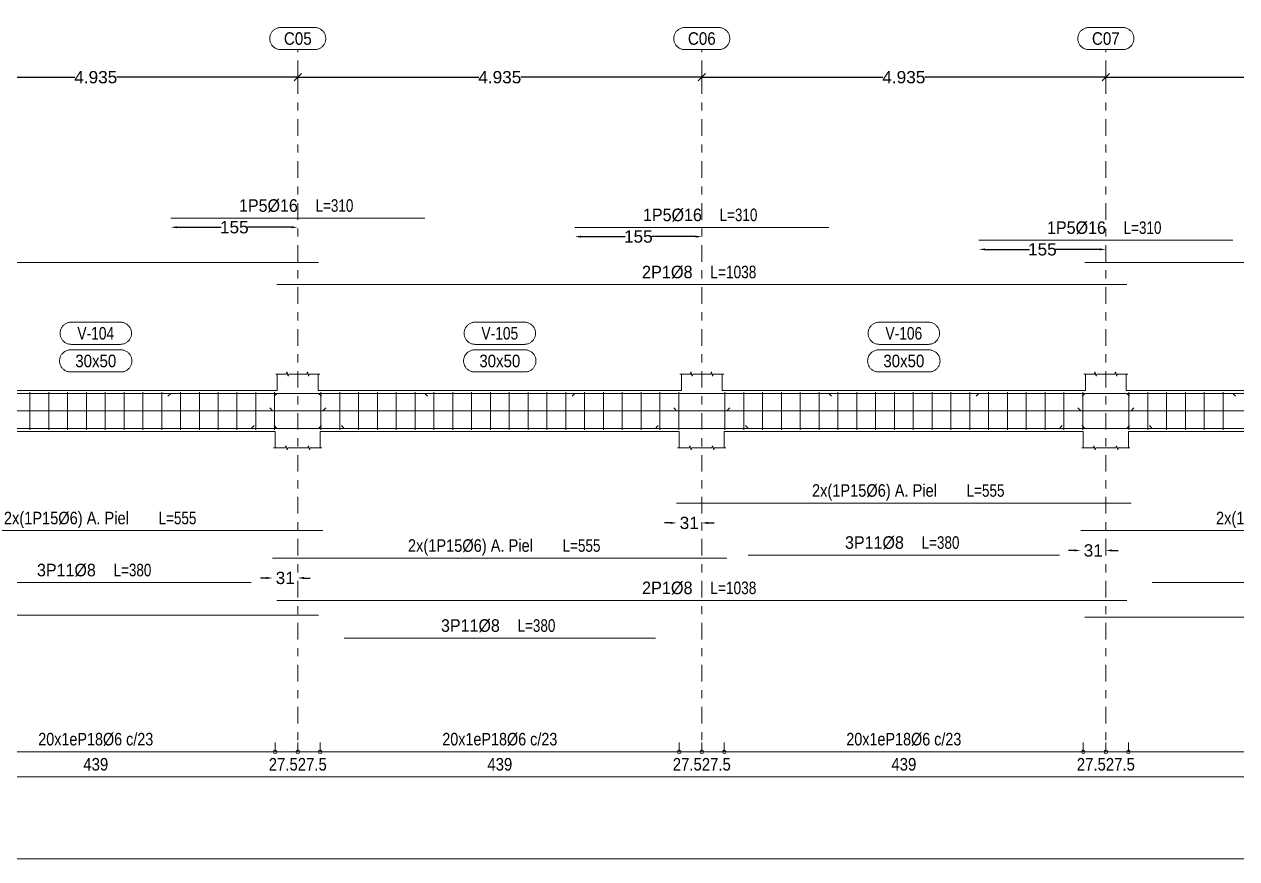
# Model space of a CAD drawing. Header units: millimetres. Extents: x 2 to 158, y -69 to 77.
# Drawn here: x 22.11 to 36.92, y 27.4 to 37.59 of the extents above; entities that cross this region are included whole.
import ezdxf
from ezdxf.enums import TextEntityAlignment as Align

# ---------------------------------------------------------------- set-up
doc = ezdxf.new("R2010")
doc.units = ezdxf.units.MM
doc.linetypes.add('CYPE_RAYAPUNTO', pattern=[0.4125, 0.2025, -0.105, 0, -0.105])
for name, color, linetype, lineweight in [('ALZ_ARM_LONG_ARM_TEXTOS', 3, 'Continuous', 9), ('ALZ_ARM_LONG_TXT_LONG', 3, 'Continuous', 9), ('ALZ_ARM_TRANS_TXT_EST', 3, 'Continuous', 9), ('ALZ_CONT_NUDOS', 122, 'Continuous', 9), ('ALZ_CONT_VIG_HORMIGON', 2, 'Continuous', 9), ('ALZ_COT_COT_ARM', 3, 'Continuous', 0), ('ALZ_COT_COT_EST', 3, 'Continuous', 0), ('ALZ_COT_COT_LIN_APOYOS', 2, 'CYPE_RAYAPUNTO', 0), ('ALZ_COT_LONGITUD_PROYECTADA', 122, 'Continuous', 0), ('ALZ_COT_TEXTOS_ESTRIBOS', 122, 'Continuous', 0), ('ALZ_REF_COT_LIN_AUX_COTA', 2, 'CYPE_RAYAPUNTO', 9), ('ALZ_REF_REF_NOMBRE', 3, 'Continuous', 9), ('ALZ_REF_REF_REFERENCIA', 3, 'Continuous', 9), ('ALZ_REF_TEXTO_REF_NOMBRE', 3, 'Continuous', 9), ('ALZ_REF_TEXTO_REF_REFERENCIA', 3, 'Continuous', 9), ('ARM_LONGITUDINAL_Ø16', 212, 'Continuous', 9), ('ARM_LONGITUDINAL_Ø6', 151, 'Continuous', 9), ('ARM_LONGITUDINAL_Ø8', 32, 'Continuous', 9), ('ARM_TRANSVERSAL_Ø6', 151, 'Continuous', 9), ('RECUAD_LIMITES', 2, 'Continuous', 0), ('RECUAD_MARCO', 1, 'Continuous', 20)]:
    doc.layers.add(name, color=color, linetype=linetype, lineweight=lineweight)
doc.styles.add('CYPETXT_0.225_romans', font='arial.ttf', dxfattribs={"height": 0.15})
doc.styles.add('CYPETXT_romans', font='arial.ttf', dxfattribs={"height": 0.2})
doc.dimstyles.new('cype_arrow', dxfattribs={"dimtxt": 0.18, "dimasz": 0.075, "dimexe": 0.05625, "dimexo": 0.05625, "dimgap": 0, "dimtad": 0, "dimdec": 4, "dimzin": 0, "dimdsep": 46, "dimtxsty": 'CYPETXT_0.225_romans', "dimcen": 0.09, "dimadec": 0, "dimazin": 0, "dimtfac": 1, "dimtdec": 4, "dimtofl": 0, "dimtmove": 2, "dimatfit": 3, "dimfxl": 1, "dimtolj": 1, "dimtzin": 0, "dimarcsym": 0})
doc.dimstyles.new('cype_oblique', dxfattribs={"dimtxt": 0.18, "dimasz": 0.18, "dimexe": 0.05625, "dimexo": 0.05625, "dimgap": 0, "dimtad": 0, "dimdec": 4, "dimzin": 0, "dimdsep": 46, "dimtxsty": 'CYPETXT_0.225_romans', "dimblk": 'OBLIQUE', "dimtsz": 0.045, "dimcen": 0.09, "dimadec": 0, "dimazin": 0, "dimtfac": 1, "dimtdec": 4, "dimtofl": 0, "dimtmove": 2, "dimatfit": 3, "dimfxl": 1, "dimtolj": 1, "dimtzin": 0, "dimarcsym": 0})

# ---------------------------------------------------------------- blocks, each defined once
blk = doc.blocks.new('*D296')
at = {"layer": 'ALZ_COT_LONGITUD_PROYECTADA', "color": 0, "lineweight": -2, "transparency": 16777216}
for p, q in [((20.468, 36.9), (20.558, 36.99)), ((20.513, 36.945), (22.724, 36.945)), ((25.448, 36.945), (23.238, 36.945)), ((25.403, 36.9), (25.493, 36.99))]:
    blk.add_line(p, q, dxfattribs=at)
at = {"layer": 'Defpoints', "color": 0, "transparency": 16777216}
for p in [(20.513, 36.945), (20.513, 36.945), (25.448, 36.945)]:
    blk.add_point(p, dxfattribs=at)
at = {"layer": 'ALZ_COT_LONGITUD_PROYECTADA', "color": 0, "transparency": 16777216, "insert": (22.981, 36.945), "char_height": 0.15, "attachment_point": 5, "style": 'CYPETXT_0.225_romans'}
blk.add_mtext('\\A1;4.935', dxfattribs=at)
blk = doc.blocks.new('_OBLIQUE')
at = {"color": 0, "linetype": 'ByBlock', "lineweight": -2}
blk.add_line((-0.5, -0.5), (0.5, 0.5), dxfattribs=at)
blk = doc.blocks.new('*D297')
at = {"layer": 'ALZ_COT_LONGITUD_PROYECTADA', "color": 0, "lineweight": -2, "transparency": 16777216}
for p, q in [((25.403, 36.9), (25.493, 36.99)), ((25.448, 36.945), (27.659, 36.945)), ((30.383, 36.945), (28.173, 36.945)), ((30.338, 36.9), (30.428, 36.99))]:
    blk.add_line(p, q, dxfattribs=at)
at = {"layer": 'Defpoints', "color": 0, "transparency": 16777216}
for p in [(25.448, 36.945), (25.448, 36.945), (30.383, 36.945)]:
    blk.add_point(p, dxfattribs=at)
at = {"layer": 'ALZ_COT_LONGITUD_PROYECTADA', "color": 0, "transparency": 16777216, "insert": (27.916, 36.945), "char_height": 0.15, "attachment_point": 5, "style": 'CYPETXT_0.225_romans'}
blk.add_mtext('\\A1;4.935', dxfattribs=at)
blk = doc.blocks.new('*D298')
at = {"layer": 'ALZ_COT_LONGITUD_PROYECTADA', "color": 0, "lineweight": -2, "transparency": 16777216}
for p, q in [((30.338, 36.9), (30.428, 36.99)), ((30.383, 36.945), (32.594, 36.945)), ((35.318, 36.945), (33.108, 36.945)), ((35.273, 36.9), (35.363, 36.99))]:
    blk.add_line(p, q, dxfattribs=at)
at = {"layer": 'Defpoints', "color": 0, "transparency": 16777216}
for p in [(30.383, 36.945), (30.383, 36.945), (35.318, 36.945)]:
    blk.add_point(p, dxfattribs=at)
at = {"layer": 'ALZ_COT_LONGITUD_PROYECTADA', "color": 0, "transparency": 16777216, "insert": (32.851, 36.945), "char_height": 0.15, "attachment_point": 5, "style": 'CYPETXT_0.225_romans'}
blk.add_mtext('\\A1;4.935', dxfattribs=at)
blk = doc.blocks.new('*D299')
at = {"layer": 'ALZ_COT_LONGITUD_PROYECTADA', "color": 0, "lineweight": -2, "transparency": 16777216}
for p, q in [((35.273, 36.9), (35.363, 36.99)), ((35.318, 36.945), (37.529, 36.945)), ((40.253, 36.945), (38.043, 36.945)), ((40.208, 36.9), (40.298, 36.99))]:
    blk.add_line(p, q, dxfattribs=at)
at = {"layer": 'Defpoints', "color": 0, "transparency": 16777216}
for p in [(35.318, 36.945), (35.318, 36.945), (40.253, 36.945)]:
    blk.add_point(p, dxfattribs=at)
at = {"layer": 'ALZ_COT_LONGITUD_PROYECTADA', "color": 0, "transparency": 16777216, "insert": (37.786, 36.945), "char_height": 0.15, "attachment_point": 5, "style": 'CYPETXT_0.225_romans'}
blk.add_mtext('\\A1;4.935', dxfattribs=at)
blk = doc.blocks.new('*D307')
at = {"layer": 'ALZ_COT_COT_ARM', "color": 0, "lineweight": -2, "transparency": 16777216}
for p, q in [((25.066, 30.831), (24.991, 30.831)), ((25.523, 30.831), (25.598, 30.831))]:
    blk.add_line(p, q, dxfattribs=at)
at = {"layer": 'ALZ_COT_COT_ARM', "color": 0, "transparency": 16777216}
for points in [[(25.066, 30.844), (25.066, 30.819), (25.141, 30.831)], [(25.523, 30.844), (25.523, 30.819), (25.448, 30.831)]]:
    blk.add_solid(points, dxfattribs=at)
at = {"layer": 'Defpoints', "color": 0, "transparency": 16777216}
for p in [(25.141, 30.831), (25.448, 30.831), (25.448, 30.831)]:
    blk.add_point(p, dxfattribs=at)
at = {"layer": 'ALZ_COT_COT_ARM', "color": 0, "transparency": 16777216, "insert": (25.295, 30.831), "char_height": 0.15, "attachment_point": 5, "style": 'CYPETXT_0.225_romans'}
blk.add_mtext('\\A1;31', dxfattribs=at)
blk = doc.blocks.new('*D308')
at = {"layer": 'ALZ_COT_COT_ARM', "color": 0, "lineweight": -2, "transparency": 16777216}
for p, q in [((30.001, 31.503), (29.926, 31.503)), ((30.458, 31.503), (30.533, 31.503))]:
    blk.add_line(p, q, dxfattribs=at)
at = {"layer": 'ALZ_COT_COT_ARM', "color": 0, "transparency": 16777216}
for points in [[(30.001, 31.516), (30.001, 31.491), (30.076, 31.503)], [(30.458, 31.516), (30.458, 31.491), (30.383, 31.503)]]:
    blk.add_solid(points, dxfattribs=at)
at = {"layer": 'Defpoints', "color": 0, "transparency": 16777216}
for p in [(30.076, 31.503), (30.383, 31.503), (30.383, 31.503)]:
    blk.add_point(p, dxfattribs=at)
at = {"layer": 'ALZ_COT_COT_ARM', "color": 0, "transparency": 16777216, "insert": (30.23, 31.503), "char_height": 0.15, "attachment_point": 5, "style": 'CYPETXT_0.225_romans'}
blk.add_mtext('\\A1;31', dxfattribs=at)
blk = doc.blocks.new('*D309')
at = {"layer": 'ALZ_COT_COT_ARM', "color": 0, "lineweight": -2, "transparency": 16777216}
for p, q in [((34.936, 31.167), (34.861, 31.167)), ((35.393, 31.167), (35.468, 31.167))]:
    blk.add_line(p, q, dxfattribs=at)
at = {"layer": 'ALZ_COT_COT_ARM', "color": 0, "transparency": 16777216}
for points in [[(34.936, 31.18), (34.936, 31.155), (35.011, 31.167)], [(35.393, 31.18), (35.393, 31.155), (35.318, 31.167)]]:
    blk.add_solid(points, dxfattribs=at)
at = {"layer": 'Defpoints', "color": 0, "transparency": 16777216}
for p in [(35.011, 31.167), (35.318, 31.167), (35.318, 31.167)]:
    blk.add_point(p, dxfattribs=at)
at = {"layer": 'ALZ_COT_COT_ARM', "color": 0, "transparency": 16777216, "insert": (35.165, 31.167), "char_height": 0.15, "attachment_point": 5, "style": 'CYPETXT_0.225_romans'}
blk.add_mtext('\\A1;31', dxfattribs=at)
blk = doc.blocks.new('*D317')
at = {"layer": 'ALZ_COT_COT_ARM', "color": 0, "lineweight": -2, "transparency": 16777216}
for p, q in [((23.973, 35.113), (24.514, 35.113)), ((25.373, 35.113), (24.833, 35.113))]:
    blk.add_line(p, q, dxfattribs=at)
at = {"layer": 'ALZ_COT_COT_ARM', "color": 0, "transparency": 16777216}
for points in [[(23.973, 35.126), (23.973, 35.101), (23.898, 35.113)], [(25.373, 35.126), (25.373, 35.101), (25.448, 35.113)]]:
    blk.add_solid(points, dxfattribs=at)
at = {"layer": 'Defpoints', "color": 0, "transparency": 16777216}
for p in [(23.898, 35.113), (25.448, 35.113), (25.448, 35.113)]:
    blk.add_point(p, dxfattribs=at)
at = {"layer": 'ALZ_COT_COT_ARM', "color": 0, "transparency": 16777216, "insert": (24.673, 35.113), "char_height": 0.15, "attachment_point": 5, "style": 'CYPETXT_0.225_romans'}
blk.add_mtext('\\A1;155', dxfattribs=at)
blk = doc.blocks.new('*D318')
at = {"layer": 'ALZ_COT_COT_ARM', "color": 0, "lineweight": -2, "transparency": 16777216}
for p, q in [((28.908, 34.999), (29.449, 34.999)), ((30.308, 34.999), (29.768, 34.999))]:
    blk.add_line(p, q, dxfattribs=at)
at = {"layer": 'ALZ_COT_COT_ARM', "color": 0, "transparency": 16777216}
for points in [[(28.908, 35.011), (28.908, 34.986), (28.833, 34.999)], [(30.308, 35.011), (30.308, 34.986), (30.383, 34.999)]]:
    blk.add_solid(points, dxfattribs=at)
at = {"layer": 'Defpoints', "color": 0, "transparency": 16777216}
for p in [(28.833, 34.999), (30.383, 34.999), (30.383, 34.999)]:
    blk.add_point(p, dxfattribs=at)
at = {"layer": 'ALZ_COT_COT_ARM', "color": 0, "transparency": 16777216, "insert": (29.608, 34.999), "char_height": 0.15, "attachment_point": 5, "style": 'CYPETXT_0.225_romans'}
blk.add_mtext('\\A1;155', dxfattribs=at)
blk = doc.blocks.new('*D319')
at = {"layer": 'ALZ_COT_COT_ARM', "color": 0, "lineweight": -2, "transparency": 16777216}
for p, q in [((33.843, 34.843), (34.384, 34.843)), ((35.243, 34.843), (34.703, 34.843))]:
    blk.add_line(p, q, dxfattribs=at)
at = {"layer": 'ALZ_COT_COT_ARM', "color": 0, "transparency": 16777216}
for points in [[(33.843, 34.856), (33.843, 34.831), (33.768, 34.843)], [(35.243, 34.856), (35.243, 34.831), (35.318, 34.843)]]:
    blk.add_solid(points, dxfattribs=at)
at = {"layer": 'Defpoints', "color": 0, "transparency": 16777216}
for p in [(33.768, 34.843), (35.318, 34.843), (35.318, 34.843)]:
    blk.add_point(p, dxfattribs=at)
at = {"layer": 'ALZ_COT_COT_ARM', "color": 0, "transparency": 16777216, "insert": (34.543, 34.843), "char_height": 0.15, "attachment_point": 5, "style": 'CYPETXT_0.225_romans'}
blk.add_mtext('\\A1;155', dxfattribs=at)

msp = doc.modelspace()

# ---------------------------------------------------------------- linework, layer by layer
at = {"layer": 'ALZ_CONT_NUDOS'}
for p, q in [((25.19845, 33.12136), (25.19845, 33.32136)), ((25.69845, 33.12136), (25.69845, 33.32136)), ((30.13345, 33.12136), (30.13345, 33.32136)), ((30.63345, 33.12136), (30.63345, 33.32136)), ((35.06845, 33.12136), (35.06845, 33.32136)), ((35.56845, 33.12136), (35.56845, 33.32136)), ((25.17345, 33.12136), (25.19845, 33.12136)), ((25.72345, 33.12136), (25.69845, 33.12136)), ((30.10845, 33.12136), (30.13345, 33.12136)), ((30.65845, 33.12136), (30.63345, 33.12136)), ((35.04345, 33.12136), (35.06845, 33.12136)), ((35.59345, 33.12136), (35.56845, 33.12136)), ((25.17345, 32.62136), (25.17345, 32.42136)), ((25.72345, 32.62136), (25.72345, 32.42136)), ((30.10845, 32.62136), (30.10845, 32.42136)), ((30.65845, 32.62136), (30.65845, 32.42136)), ((35.04345, 32.62136), (35.04345, 32.42136)), ((35.59345, 32.62136), (35.59345, 32.42136))]:
    msp.add_line(p, q, dxfattribs=at)
for points in [[(25.17845, 33.32136), (25.30845, 33.32136), (25.31595, 33.34636), (25.33095, 33.29636), (25.33845, 33.32136), (25.46845, 33.32136)], [(25.42845, 33.32136), (25.55845, 33.32136), (25.56595, 33.34636), (25.58095, 33.29636), (25.58845, 33.32136), (25.71845, 33.32136)], [(30.11345, 33.32136), (30.24345, 33.32136), (30.25095, 33.34636), (30.26595, 33.29636), (30.27345, 33.32136), (30.40345, 33.32136)], [(30.36345, 33.32136), (30.49345, 33.32136), (30.50095, 33.34636), (30.51595, 33.29636), (30.52345, 33.32136), (30.65345, 33.32136)], [(35.04845, 33.32136), (35.17845, 33.32136), (35.18595, 33.34636), (35.20095, 33.29636), (35.20845, 33.32136), (35.33845, 33.32136)], [(35.29845, 33.32136), (35.42845, 33.32136), (35.43595, 33.34636), (35.45095, 33.29636), (35.45845, 33.32136), (35.58845, 33.32136)], [(25.15345, 32.42136), (25.29595, 32.42136), (25.30345, 32.44636), (25.31845, 32.39636), (25.32595, 32.42136), (25.46845, 32.42136)], [(25.42845, 32.42136), (25.57095, 32.42136), (25.57845, 32.44636), (25.59345, 32.39636), (25.60095, 32.42136), (25.74345, 32.42136)], [(30.08845, 32.42136), (30.23095, 32.42136), (30.23845, 32.44636), (30.25345, 32.39636), (30.26095, 32.42136), (30.40345, 32.42136)], [(30.36345, 32.42136), (30.50595, 32.42136), (30.51345, 32.44636), (30.52845, 32.39636), (30.53595, 32.42136), (30.67845, 32.42136)], [(35.02345, 32.42136), (35.16595, 32.42136), (35.17345, 32.44636), (35.18845, 32.39636), (35.19595, 32.42136), (35.33845, 32.42136)], [(35.29845, 32.42136), (35.44095, 32.42136), (35.44845, 32.44636), (35.46345, 32.39636), (35.47095, 32.42136), (35.61345, 32.42136)]]:
    msp.add_lwpolyline(points, dxfattribs=at)
at = {"layer": 'ALZ_CONT_VIG_HORMIGON'}
for p, q in [((20.78845, 33.12136), (25.17345, 33.12136)), ((25.72345, 33.12136), (30.10845, 33.12136)), ((30.65845, 33.12136), (35.04345, 33.12136)), ((35.59345, 33.12136), (39.97845, 33.12136)), ((20.78845, 32.62136), (25.17345, 32.62136)), ((25.72345, 32.62136), (30.10845, 32.62136)), ((30.65845, 32.62136), (35.04345, 32.62136)), ((35.59345, 32.62136), (39.97845, 32.62136))]:
    msp.add_line(p, q, dxfattribs=at)
at = {"layer": 'ALZ_COT_COT_EST'}
for p, q in [((25.17345, 28.71026), (25.17345, 28.82276)), ((25.44845, 28.71026), (25.44845, 28.82276)), ((25.72345, 28.71026), (25.72345, 28.82276)), ((30.10845, 28.71026), (30.10845, 28.82276)), ((30.38345, 28.71026), (30.38345, 28.82276)), ((30.65845, 28.71026), (30.65845, 28.82276)), ((35.04345, 28.71026), (35.04345, 28.82276)), ((35.31845, 28.71026), (35.31845, 28.82276)), ((35.59345, 28.71026), (35.59345, 28.82276))]:
    msp.add_line(p, q, dxfattribs=at)
for points in [[(20.78845, 28.71026), (25.17345, 28.71026), (25.17345, 28.82276)], [(25.17345, 28.71026), (25.44845, 28.71026), (25.44845, 28.82276)], [(25.44845, 28.71026), (25.72345, 28.71026), (25.72345, 28.82276)], [(25.72345, 28.71026), (30.10845, 28.71026), (30.10845, 28.82276)], [(30.10845, 28.71026), (30.38345, 28.71026), (30.38345, 28.82276)], [(30.38345, 28.71026), (30.65845, 28.71026), (30.65845, 28.82276)], [(30.65845, 28.71026), (35.04345, 28.71026), (35.04345, 28.82276)], [(35.04345, 28.71026), (35.31845, 28.71026), (35.31845, 28.82276)], [(35.31845, 28.71026), (35.59345, 28.71026), (35.59345, 28.82276)], [(35.59345, 28.71026), (39.97845, 28.71026), (39.97845, 28.82276)]]:
    msp.add_lwpolyline(points, dxfattribs=at)
for centre in [(25.17345, 28.71026), (25.17345, 28.71026), (25.44845, 28.71026), (25.44845, 28.71026), (25.72345, 28.71026), (25.72345, 28.71026), (30.10845, 28.71026), (30.10845, 28.71026), (30.38345, 28.71026), (30.38345, 28.71026), (30.65845, 28.71026), (30.65845, 28.71026), (35.04345, 28.71026), (35.04345, 28.71026), (35.31845, 28.71026), (35.31845, 28.71026), (35.59345, 28.71026), (35.59345, 28.71026)]:
    msp.add_circle(centre, 0.0225, dxfattribs=at)
at = {"layer": 'ALZ_COT_COT_LIN_APOYOS'}
for p, q in [((25.44845, 36.94518), (25.44845, 28.71026)), ((30.38345, 36.94518), (30.38345, 28.71026)), ((35.31845, 36.94518), (35.31845, 28.71026))]:
    msp.add_line(p, q, dxfattribs=at)
at = {"layer": 'ALZ_REF_COT_LIN_AUX_COTA'}
for p, q in [((25.44845, 36.94518), (25.44845, 37.28268)), ((30.38345, 36.94518), (30.38345, 37.28268)), ((35.31845, 36.94518), (35.31845, 37.28268))]:
    msp.add_line(p, q, dxfattribs=at)
at = {"layer": 'ALZ_REF_REF_NOMBRE'}
for points in [[(23.28245, 33.95386), (23.29146, 33.95356), (23.30044, 33.95266), (23.30934, 33.95116), (23.31811, 33.94907), (23.32673, 33.94639), (23.33515, 33.94315), (23.34333, 33.93935), (23.35125, 33.93502), (23.35885, 33.93016), (23.36611, 33.92481), (23.373, 33.91898), (23.37949, 33.91271), (23.38554, 33.90602), (23.39113, 33.89894), (23.39624, 33.8915), (23.40084, 33.88374), (23.4049, 33.87569), (23.40843, 33.86738), (23.41139, 33.85886), (23.41377, 33.85016), (23.41557, 33.84132), (23.41677, 33.83237), (23.41737, 33.82337), (23.41737, 33.81435), (23.41677, 33.80535), (23.41557, 33.79641), (23.41377, 33.78757), (23.41139, 33.77886), (23.40843, 33.77034), (23.4049, 33.76204), (23.40084, 33.75398), (23.39624, 33.74622), (23.39113, 33.73878), (23.38554, 33.7317), (23.37949, 33.72501), (23.373, 33.71874), (23.36611, 33.71291), (23.35885, 33.70756), (23.35125, 33.70271), (23.34333, 33.69837), (23.33515, 33.69457), (23.32673, 33.69133), (23.31811, 33.68866), (23.30934, 33.68657), (23.30044, 33.68507), (23.29146, 33.68416), (23.28245, 33.68386), (22.67945, 33.68386), (22.67043, 33.68416), (22.66145, 33.68507), (22.65256, 33.68657), (22.64378, 33.68866), (22.63516, 33.69133), (22.62674, 33.69457), (22.61856, 33.69837), (22.61065, 33.70271), (22.60304, 33.70756), (22.59578, 33.71291), (22.58889, 33.71874), (22.58241, 33.72501), (22.57635, 33.7317), (22.57076, 33.73878), (22.56566, 33.74622), (22.56106, 33.75398), (22.55699, 33.76204), (22.55347, 33.77034), (22.55051, 33.77886), (22.54813, 33.78757), (22.54633, 33.79641), (22.54513, 33.80535), (22.54452, 33.81435), (22.54452, 33.82337), (22.54513, 33.83237), (22.54633, 33.84132), (22.54813, 33.85016), (22.55051, 33.85886), (22.55347, 33.86738), (22.55699, 33.87569), (22.56106, 33.88374), (22.56566, 33.8915), (22.57076, 33.89894), (22.57635, 33.90602), (22.58241, 33.91271), (22.58889, 33.91898), (22.59578, 33.92481), (22.60304, 33.93016), (22.61065, 33.93502), (22.61856, 33.93935), (22.62674, 33.94315), (22.63516, 33.94639), (22.64378, 33.94907), (22.65256, 33.95116), (22.66145, 33.95266), (22.67043, 33.95356), (22.67945, 33.95386), (23.28245, 33.95386)], [(28.21745, 33.95386), (28.22646, 33.95356), (28.23544, 33.95266), (28.24434, 33.95116), (28.25311, 33.94907), (28.26173, 33.94639), (28.27015, 33.94315), (28.27833, 33.93935), (28.28625, 33.93502), (28.29385, 33.93016), (28.30111, 33.92481), (28.308, 33.91898), (28.31449, 33.91271), (28.32054, 33.90602), (28.32613, 33.89894), (28.33124, 33.8915), (28.33584, 33.88374), (28.3399, 33.87569), (28.34343, 33.86738), (28.34639, 33.85886), (28.34877, 33.85016), (28.35057, 33.84132), (28.35177, 33.83237), (28.35237, 33.82337), (28.35237, 33.81435), (28.35177, 33.80535), (28.35057, 33.79641), (28.34877, 33.78757), (28.34639, 33.77886), (28.34343, 33.77034), (28.3399, 33.76204), (28.33584, 33.75398), (28.33124, 33.74622), (28.32613, 33.73878), (28.32054, 33.7317), (28.31449, 33.72501), (28.308, 33.71874), (28.30111, 33.71291), (28.29385, 33.70756), (28.28625, 33.70271), (28.27833, 33.69837), (28.27015, 33.69457), (28.26173, 33.69133), (28.25311, 33.68866), (28.24434, 33.68657), (28.23544, 33.68507), (28.22646, 33.68416), (28.21745, 33.68386), (27.61445, 33.68386), (27.60543, 33.68416), (27.59645, 33.68507), (27.58756, 33.68657), (27.57878, 33.68866), (27.57016, 33.69133), (27.56174, 33.69457), (27.55356, 33.69837), (27.54565, 33.70271), (27.53804, 33.70756), (27.53078, 33.71291), (27.52389, 33.71874), (27.51741, 33.72501), (27.51135, 33.7317), (27.50576, 33.73878), (27.50066, 33.74622), (27.49606, 33.75398), (27.49199, 33.76204), (27.48847, 33.77034), (27.48551, 33.77886), (27.48313, 33.78757), (27.48133, 33.79641), (27.48013, 33.80535), (27.47952, 33.81435), (27.47952, 33.82337), (27.48013, 33.83237), (27.48133, 33.84132), (27.48313, 33.85016), (27.48551, 33.85886), (27.48847, 33.86738), (27.49199, 33.87569), (27.49606, 33.88374), (27.50066, 33.8915), (27.50576, 33.89894), (27.51135, 33.90602), (27.51741, 33.91271), (27.52389, 33.91898), (27.53078, 33.92481), (27.53804, 33.93016), (27.54565, 33.93502), (27.55356, 33.93935), (27.56174, 33.94315), (27.57016, 33.94639), (27.57878, 33.94907), (27.58756, 33.95116), (27.59645, 33.95266), (27.60543, 33.95356), (27.61445, 33.95386), (28.21745, 33.95386)], [(33.15245, 33.95386), (33.16146, 33.95356), (33.17044, 33.95266), (33.17934, 33.95116), (33.18811, 33.94907), (33.19673, 33.94639), (33.20515, 33.94315), (33.21333, 33.93935), (33.22125, 33.93502), (33.22885, 33.93016), (33.23611, 33.92481), (33.243, 33.91898), (33.24949, 33.91271), (33.25554, 33.90602), (33.26113, 33.89894), (33.26624, 33.8915), (33.27084, 33.88374), (33.2749, 33.87569), (33.27843, 33.86738), (33.28139, 33.85886), (33.28377, 33.85016), (33.28557, 33.84132), (33.28677, 33.83237), (33.28737, 33.82337), (33.28737, 33.81435), (33.28677, 33.80535), (33.28557, 33.79641), (33.28377, 33.78757), (33.28139, 33.77886), (33.27843, 33.77034), (33.2749, 33.76204), (33.27084, 33.75398), (33.26624, 33.74622), (33.26113, 33.73878), (33.25554, 33.7317), (33.24949, 33.72501), (33.243, 33.71874), (33.23611, 33.71291), (33.22885, 33.70756), (33.22125, 33.70271), (33.21333, 33.69837), (33.20515, 33.69457), (33.19673, 33.69133), (33.18811, 33.68866), (33.17934, 33.68657), (33.17044, 33.68507), (33.16146, 33.68416), (33.15245, 33.68386), (32.54945, 33.68386), (32.54043, 33.68416), (32.53145, 33.68507), (32.52256, 33.68657), (32.51378, 33.68866), (32.50516, 33.69133), (32.49674, 33.69457), (32.48856, 33.69837), (32.48065, 33.70271), (32.47304, 33.70756), (32.46578, 33.71291), (32.45889, 33.71874), (32.45241, 33.72501), (32.44635, 33.7317), (32.44076, 33.73878), (32.43566, 33.74622), (32.43106, 33.75398), (32.42699, 33.76204), (32.42347, 33.77034), (32.42051, 33.77886), (32.41813, 33.78757), (32.41633, 33.79641), (32.41513, 33.80535), (32.41452, 33.81435), (32.41452, 33.82337), (32.41513, 33.83237), (32.41633, 33.84132), (32.41813, 33.85016), (32.42051, 33.85886), (32.42347, 33.86738), (32.42699, 33.87569), (32.43106, 33.88374), (32.43566, 33.8915), (32.44076, 33.89894), (32.44635, 33.90602), (32.45241, 33.91271), (32.45889, 33.91898), (32.46578, 33.92481), (32.47304, 33.93016), (32.48065, 33.93502), (32.48856, 33.93935), (32.49674, 33.94315), (32.50516, 33.94639), (32.51378, 33.94907), (32.52256, 33.95116), (32.53145, 33.95266), (32.54043, 33.95356), (32.54945, 33.95386), (33.15245, 33.95386)], [(23.28807, 33.61636), (23.29709, 33.61606), (23.30607, 33.61516), (23.31496, 33.61366), (23.32374, 33.61157), (23.33236, 33.60889), (23.34077, 33.60565), (23.34896, 33.60185), (23.35687, 33.59752), (23.36448, 33.59266), (23.37174, 33.58731), (23.37863, 33.58148), (23.38511, 33.57521), (23.39117, 33.56852), (23.39676, 33.56144), (23.40186, 33.554), (23.40646, 33.54624), (23.41053, 33.53819), (23.41405, 33.52988), (23.41701, 33.52136), (23.41939, 33.51266), (23.42119, 33.50382), (23.42239, 33.49487), (23.423, 33.48587), (23.423, 33.47685), (23.42239, 33.46785), (23.42119, 33.45891), (23.41939, 33.45007), (23.41701, 33.44136), (23.41405, 33.43284), (23.41053, 33.42454), (23.40646, 33.41648), (23.40186, 33.40872), (23.39676, 33.40128), (23.39117, 33.3942), (23.38511, 33.38751), (23.37863, 33.38124), (23.37174, 33.37541), (23.36448, 33.37006), (23.35687, 33.36521), (23.34896, 33.36087), (23.34077, 33.35707), (23.33236, 33.35383), (23.32374, 33.35116), (23.31496, 33.34907), (23.30607, 33.34757), (23.29709, 33.34666), (23.28807, 33.34636), (22.67382, 33.34636), (22.66481, 33.34666), (22.65583, 33.34757), (22.64693, 33.34907), (22.63816, 33.35116), (22.62954, 33.35383), (22.62112, 33.35707), (22.61294, 33.36087), (22.60502, 33.36521), (22.59742, 33.37006), (22.59016, 33.37541), (22.58327, 33.38124), (22.57678, 33.38751), (22.57073, 33.3942), (22.56514, 33.40128), (22.56003, 33.40872), (22.55543, 33.41648), (22.55137, 33.42454), (22.54784, 33.43284), (22.54488, 33.44136), (22.5425, 33.45007), (22.5407, 33.45891), (22.5395, 33.46785), (22.5389, 33.47685), (22.5389, 33.48587), (22.5395, 33.49487), (22.5407, 33.50382), (22.5425, 33.51266), (22.54488, 33.52136), (22.54784, 33.52988), (22.55137, 33.53819), (22.55543, 33.54624), (22.56003, 33.554), (22.56514, 33.56144), (22.57073, 33.56852), (22.57678, 33.57521), (22.58327, 33.58148), (22.59016, 33.58731), (22.59742, 33.59266), (22.60502, 33.59752), (22.61294, 33.60185), (22.62112, 33.60565), (22.62954, 33.60889), (22.63816, 33.61157), (22.64693, 33.61366), (22.65583, 33.61516), (22.66481, 33.61606), (22.67382, 33.61636), (23.28807, 33.61636)], [(28.22307, 33.61636), (28.23209, 33.61606), (28.24107, 33.61516), (28.24996, 33.61366), (28.25874, 33.61157), (28.26736, 33.60889), (28.27577, 33.60565), (28.28396, 33.60185), (28.29187, 33.59752), (28.29948, 33.59266), (28.30674, 33.58731), (28.31363, 33.58148), (28.32011, 33.57521), (28.32617, 33.56852), (28.33176, 33.56144), (28.33686, 33.554), (28.34146, 33.54624), (28.34553, 33.53819), (28.34905, 33.52988), (28.35201, 33.52136), (28.35439, 33.51266), (28.35619, 33.50382), (28.35739, 33.49487), (28.358, 33.48587), (28.358, 33.47685), (28.35739, 33.46785), (28.35619, 33.45891), (28.35439, 33.45007), (28.35201, 33.44136), (28.34905, 33.43284), (28.34553, 33.42454), (28.34146, 33.41648), (28.33686, 33.40872), (28.33176, 33.40128), (28.32617, 33.3942), (28.32011, 33.38751), (28.31363, 33.38124), (28.30674, 33.37541), (28.29948, 33.37006), (28.29187, 33.36521), (28.28396, 33.36087), (28.27577, 33.35707), (28.26736, 33.35383), (28.25874, 33.35116), (28.24996, 33.34907), (28.24107, 33.34757), (28.23209, 33.34666), (28.22307, 33.34636), (27.60882, 33.34636), (27.59981, 33.34666), (27.59083, 33.34757), (27.58193, 33.34907), (27.57316, 33.35116), (27.56454, 33.35383), (27.55612, 33.35707), (27.54794, 33.36087), (27.54002, 33.36521), (27.53242, 33.37006), (27.52516, 33.37541), (27.51827, 33.38124), (27.51178, 33.38751), (27.50573, 33.3942), (27.50014, 33.40128), (27.49503, 33.40872), (27.49043, 33.41648), (27.48637, 33.42454), (27.48284, 33.43284), (27.47988, 33.44136), (27.4775, 33.45007), (27.4757, 33.45891), (27.4745, 33.46785), (27.4739, 33.47685), (27.4739, 33.48587), (27.4745, 33.49487), (27.4757, 33.50382), (27.4775, 33.51266), (27.47988, 33.52136), (27.48284, 33.52988), (27.48637, 33.53819), (27.49043, 33.54624), (27.49503, 33.554), (27.50014, 33.56144), (27.50573, 33.56852), (27.51178, 33.57521), (27.51827, 33.58148), (27.52516, 33.58731), (27.53242, 33.59266), (27.54002, 33.59752), (27.54794, 33.60185), (27.55612, 33.60565), (27.56454, 33.60889), (27.57316, 33.61157), (27.58193, 33.61366), (27.59083, 33.61516), (27.59981, 33.61606), (27.60882, 33.61636), (28.22307, 33.61636)], [(33.15807, 33.61636), (33.16709, 33.61606), (33.17607, 33.61516), (33.18496, 33.61366), (33.19374, 33.61157), (33.20236, 33.60889), (33.21077, 33.60565), (33.21896, 33.60185), (33.22687, 33.59752), (33.23448, 33.59266), (33.24174, 33.58731), (33.24863, 33.58148), (33.25511, 33.57521), (33.26117, 33.56852), (33.26676, 33.56144), (33.27186, 33.554), (33.27646, 33.54624), (33.28053, 33.53819), (33.28405, 33.52988), (33.28701, 33.52136), (33.28939, 33.51266), (33.29119, 33.50382), (33.29239, 33.49487), (33.293, 33.48587), (33.293, 33.47685), (33.29239, 33.46785), (33.29119, 33.45891), (33.28939, 33.45007), (33.28701, 33.44136), (33.28405, 33.43284), (33.28053, 33.42454), (33.27646, 33.41648), (33.27186, 33.40872), (33.26676, 33.40128), (33.26117, 33.3942), (33.25511, 33.38751), (33.24863, 33.38124), (33.24174, 33.37541), (33.23448, 33.37006), (33.22687, 33.36521), (33.21896, 33.36087), (33.21077, 33.35707), (33.20236, 33.35383), (33.19374, 33.35116), (33.18496, 33.34907), (33.17607, 33.34757), (33.16709, 33.34666), (33.15807, 33.34636), (32.54382, 33.34636), (32.53481, 33.34666), (32.52583, 33.34757), (32.51693, 33.34907), (32.50816, 33.35116), (32.49954, 33.35383), (32.49112, 33.35707), (32.48294, 33.36087), (32.47502, 33.36521), (32.46742, 33.37006), (32.46016, 33.37541), (32.45327, 33.38124), (32.44678, 33.38751), (32.44073, 33.3942), (32.43514, 33.40128), (32.43003, 33.40872), (32.42543, 33.41648), (32.42137, 33.42454), (32.41784, 33.43284), (32.41488, 33.44136), (32.4125, 33.45007), (32.4107, 33.45891), (32.4095, 33.46785), (32.4089, 33.47685), (32.4089, 33.48587), (32.4095, 33.49487), (32.4107, 33.50382), (32.4125, 33.51266), (32.41488, 33.52136), (32.41784, 33.52988), (32.42137, 33.53819), (32.42543, 33.54624), (32.43003, 33.554), (32.43514, 33.56144), (32.44073, 33.56852), (32.44678, 33.57521), (32.45327, 33.58148), (32.46016, 33.58731), (32.46742, 33.59266), (32.47502, 33.59752), (32.48294, 33.60185), (32.49112, 33.60565), (32.49954, 33.60889), (32.50816, 33.61157), (32.51693, 33.61366), (32.52583, 33.61516), (32.53481, 33.61606), (32.54382, 33.61636), (33.15807, 33.61636)]]:
    msp.add_lwpolyline(points, close=True, dxfattribs=at)
at = {"layer": 'ALZ_REF_REF_REFERENCIA'}
for points in [[(25.65545, 37.55268), (25.66446, 37.55238), (25.67344, 37.55148), (25.68234, 37.54997), (25.69111, 37.54788), (25.69973, 37.54521), (25.70815, 37.54197), (25.71633, 37.53817), (25.72425, 37.53383), (25.73185, 37.52898), (25.73911, 37.52363), (25.746, 37.5178), (25.75249, 37.51153), (25.75854, 37.50484), (25.76413, 37.49776), (25.76924, 37.49032), (25.77384, 37.48256), (25.7779, 37.47451), (25.78143, 37.4662), (25.78439, 37.45768), (25.78677, 37.44898), (25.78857, 37.44013), (25.78977, 37.43119), (25.79037, 37.42219), (25.79037, 37.41317), (25.78977, 37.40417), (25.78857, 37.39523), (25.78677, 37.38638), (25.78439, 37.37768), (25.78143, 37.36916), (25.7779, 37.36085), (25.77384, 37.3528), (25.76924, 37.34504), (25.76413, 37.3376), (25.75854, 37.33052), (25.75249, 37.32383), (25.746, 37.31756), (25.73911, 37.31173), (25.73185, 37.30638), (25.72425, 37.30153), (25.71633, 37.29719), (25.70815, 37.29339), (25.69973, 37.29015), (25.69111, 37.28748), (25.68234, 37.28538), (25.67344, 37.28388), (25.66446, 37.28298), (25.65545, 37.28268), (25.24145, 37.28268), (25.23243, 37.28298), (25.22345, 37.28388), (25.21456, 37.28538), (25.20578, 37.28748), (25.19716, 37.29015), (25.18874, 37.29339), (25.18056, 37.29719), (25.17265, 37.30153), (25.16504, 37.30638), (25.15778, 37.31173), (25.15089, 37.31756), (25.14441, 37.32383), (25.13835, 37.33052), (25.13276, 37.3376), (25.12766, 37.34504), (25.12306, 37.3528), (25.11899, 37.36085), (25.11547, 37.36916), (25.11251, 37.37768), (25.11013, 37.38638), (25.10833, 37.39523), (25.10713, 37.40417), (25.10652, 37.41317), (25.10652, 37.42219), (25.10713, 37.43119), (25.10833, 37.44013), (25.11013, 37.44898), (25.11251, 37.45768), (25.11547, 37.4662), (25.11899, 37.47451), (25.12306, 37.48256), (25.12766, 37.49032), (25.13276, 37.49776), (25.13835, 37.50484), (25.14441, 37.51153), (25.15089, 37.5178), (25.15778, 37.52363), (25.16504, 37.52898), (25.17265, 37.53383), (25.18056, 37.53817), (25.18874, 37.54197), (25.19716, 37.54521), (25.20578, 37.54788), (25.21456, 37.54997), (25.22345, 37.55148), (25.23243, 37.55238), (25.24145, 37.55268), (25.65545, 37.55268)], [(30.59045, 37.55268), (30.59946, 37.55238), (30.60844, 37.55148), (30.61734, 37.54997), (30.62611, 37.54788), (30.63473, 37.54521), (30.64315, 37.54197), (30.65133, 37.53817), (30.65925, 37.53383), (30.66685, 37.52898), (30.67411, 37.52363), (30.681, 37.5178), (30.68749, 37.51153), (30.69354, 37.50484), (30.69913, 37.49776), (30.70424, 37.49032), (30.70884, 37.48256), (30.7129, 37.47451), (30.71643, 37.4662), (30.71939, 37.45768), (30.72177, 37.44898), (30.72357, 37.44013), (30.72477, 37.43119), (30.72537, 37.42219), (30.72537, 37.41317), (30.72477, 37.40417), (30.72357, 37.39523), (30.72177, 37.38638), (30.71939, 37.37768), (30.71643, 37.36916), (30.7129, 37.36085), (30.70884, 37.3528), (30.70424, 37.34504), (30.69913, 37.3376), (30.69354, 37.33052), (30.68749, 37.32383), (30.681, 37.31756), (30.67411, 37.31173), (30.66685, 37.30638), (30.65925, 37.30153), (30.65133, 37.29719), (30.64315, 37.29339), (30.63473, 37.29015), (30.62611, 37.28748), (30.61734, 37.28538), (30.60844, 37.28388), (30.59946, 37.28298), (30.59045, 37.28268), (30.17645, 37.28268), (30.16743, 37.28298), (30.15845, 37.28388), (30.14956, 37.28538), (30.14078, 37.28748), (30.13216, 37.29015), (30.12374, 37.29339), (30.11556, 37.29719), (30.10765, 37.30153), (30.10004, 37.30638), (30.09278, 37.31173), (30.08589, 37.31756), (30.07941, 37.32383), (30.07335, 37.33052), (30.06776, 37.3376), (30.06266, 37.34504), (30.05806, 37.3528), (30.05399, 37.36085), (30.05047, 37.36916), (30.04751, 37.37768), (30.04513, 37.38638), (30.04333, 37.39523), (30.04213, 37.40417), (30.04152, 37.41317), (30.04152, 37.42219), (30.04213, 37.43119), (30.04333, 37.44013), (30.04513, 37.44898), (30.04751, 37.45768), (30.05047, 37.4662), (30.05399, 37.47451), (30.05806, 37.48256), (30.06266, 37.49032), (30.06776, 37.49776), (30.07335, 37.50484), (30.07941, 37.51153), (30.08589, 37.5178), (30.09278, 37.52363), (30.10004, 37.52898), (30.10765, 37.53383), (30.11556, 37.53817), (30.12374, 37.54197), (30.13216, 37.54521), (30.14078, 37.54788), (30.14956, 37.54997), (30.15845, 37.55148), (30.16743, 37.55238), (30.17645, 37.55268), (30.59045, 37.55268)], [(35.52545, 37.55268), (35.53446, 37.55238), (35.54344, 37.55148), (35.55234, 37.54997), (35.56111, 37.54788), (35.56973, 37.54521), (35.57815, 37.54197), (35.58633, 37.53817), (35.59425, 37.53383), (35.60185, 37.52898), (35.60911, 37.52363), (35.616, 37.5178), (35.62249, 37.51153), (35.62854, 37.50484), (35.63413, 37.49776), (35.63924, 37.49032), (35.64384, 37.48256), (35.6479, 37.47451), (35.65143, 37.4662), (35.65439, 37.45768), (35.65677, 37.44898), (35.65857, 37.44013), (35.65977, 37.43119), (35.66037, 37.42219), (35.66037, 37.41317), (35.65977, 37.40417), (35.65857, 37.39523), (35.65677, 37.38638), (35.65439, 37.37768), (35.65143, 37.36916), (35.6479, 37.36085), (35.64384, 37.3528), (35.63924, 37.34504), (35.63413, 37.3376), (35.62854, 37.33052), (35.62249, 37.32383), (35.616, 37.31756), (35.60911, 37.31173), (35.60185, 37.30638), (35.59425, 37.30153), (35.58633, 37.29719), (35.57815, 37.29339), (35.56973, 37.29015), (35.56111, 37.28748), (35.55234, 37.28538), (35.54344, 37.28388), (35.53446, 37.28298), (35.52545, 37.28268), (35.11145, 37.28268), (35.10243, 37.28298), (35.09345, 37.28388), (35.08456, 37.28538), (35.07578, 37.28748), (35.06716, 37.29015), (35.05874, 37.29339), (35.05056, 37.29719), (35.04265, 37.30153), (35.03504, 37.30638), (35.02778, 37.31173), (35.02089, 37.31756), (35.01441, 37.32383), (35.00835, 37.33052), (35.00276, 37.3376), (34.99766, 37.34504), (34.99306, 37.3528), (34.98899, 37.36085), (34.98547, 37.36916), (34.98251, 37.37768), (34.98013, 37.38638), (34.97833, 37.39523), (34.97713, 37.40417), (34.97652, 37.41317), (34.97652, 37.42219), (34.97713, 37.43119), (34.97833, 37.44013), (34.98013, 37.44898), (34.98251, 37.45768), (34.98547, 37.4662), (34.98899, 37.47451), (34.99306, 37.48256), (34.99766, 37.49032), (35.00276, 37.49776), (35.00835, 37.50484), (35.01441, 37.51153), (35.02089, 37.5178), (35.02778, 37.52363), (35.03504, 37.52898), (35.04265, 37.53383), (35.05056, 37.53817), (35.05874, 37.54197), (35.06716, 37.54521), (35.07578, 37.54788), (35.08456, 37.54997), (35.09345, 37.55148), (35.10243, 37.55238), (35.11145, 37.55268), (35.52545, 37.55268)]]:
    msp.add_lwpolyline(points, close=True, dxfattribs=at)
at = {"layer": 'ARM_LONGITUDINAL_Ø16'}
for p, q in [((23.89845, 33.08536), (23.86309, 33.05001)), ((26.99845, 33.08536), (27.0338, 33.05001)), ((28.83345, 33.08536), (28.79809, 33.05001)), ((31.93345, 33.08536), (31.9688, 33.05001)), ((33.76845, 33.08536), (33.73309, 33.05001)), ((36.86845, 33.08536), (36.9038, 33.05001))]:
    msp.add_line(p, q, dxfattribs=at)
for points in [[(23.89845, 35.22553), (26.99845, 35.22553)], [(28.83345, 35.11136), (31.93345, 35.11136)], [(33.76845, 34.95571), (36.86845, 34.95571)], [(23.89845, 33.08536), (26.99845, 33.08536)], [(28.83345, 33.08536), (31.93345, 33.08536)], [(33.76845, 33.08536), (36.86845, 33.08536)]]:
    msp.add_lwpolyline(points, dxfattribs=at)
at = {"layer": 'ARM_LONGITUDINAL_Ø6'}
for p, q in [((25.14095, 32.87136), (25.10559, 32.90672)), ((25.75595, 32.87136), (25.7913, 32.90672)), ((30.07595, 32.87136), (30.04059, 32.90672)), ((30.69095, 32.87136), (30.7263, 32.90672)), ((35.01095, 32.87136), (34.97559, 32.90672)), ((35.62595, 32.87136), (35.6613, 32.90672))]:
    msp.add_line(p, q, dxfattribs=at)
for points in [[(20.20595, 32.87136), (25.75595, 32.87136)], [(25.14095, 32.87136), (30.69095, 32.87136)], [(30.07595, 32.87136), (35.62595, 32.87136)], [(35.01095, 32.87136), (40.56095, 32.87136)], [(30.07595, 31.74636), (35.62595, 31.74636)], [(20.20595, 31.41023), (25.75595, 31.41023)], [(35.01095, 31.41023), (40.56095, 31.41023)], [(25.14095, 31.07411), (30.69095, 31.07411)]]:
    msp.add_lwpolyline(points, dxfattribs=at)
at = {"layer": 'ARM_LONGITUDINAL_Ø8'}
for p, q in [((25.19345, 33.08536), (25.15809, 33.05001)), ((25.70345, 33.08536), (25.7388, 33.05001)), ((35.06345, 33.08536), (35.02809, 33.05001)), ((35.57345, 33.08536), (35.6088, 33.05001)), ((24.88095, 32.65736), (24.9163, 32.69272)), ((25.19345, 32.65736), (25.15809, 32.69272)), ((25.70345, 32.65736), (25.7388, 32.69272)), ((26.01595, 32.65736), (25.98059, 32.69272)), ((29.81595, 32.65736), (29.8513, 32.69272)), ((30.95095, 32.65736), (30.91559, 32.69272)), ((34.75095, 32.65736), (34.7863, 32.69272)), ((35.06345, 32.65736), (35.02809, 32.69272)), ((35.57345, 32.65736), (35.6088, 32.69272)), ((35.88595, 32.65736), (35.85059, 32.69272))]:
    msp.add_line(p, q, dxfattribs=at)
for points in [[(15.32345, 34.68368), (25.70345, 34.68368)], [(35.06345, 34.68369), (45.44345, 34.68369)], [(25.19345, 34.41386), (35.57345, 34.41386)], [(15.32345, 33.08536), (25.70345, 33.08536)], [(25.19345, 33.08536), (35.57345, 33.08536)], [(35.06345, 33.08536), (45.44345, 33.08536)], [(15.32345, 32.65736), (25.70345, 32.65736)], [(21.08095, 32.65736), (24.88095, 32.65736)], [(25.19345, 32.65736), (35.57345, 32.65736)], [(26.01595, 32.65736), (29.81595, 32.65736)], [(30.95095, 32.65736), (34.75095, 32.65736)], [(35.06345, 32.65736), (45.44345, 32.65736)], [(35.88595, 32.65736), (39.68595, 32.65736)], [(30.95095, 31.11084), (34.75095, 31.11084)], [(21.08095, 30.77471), (24.88095, 30.77471)], [(35.88595, 30.77471), (39.68595, 30.77471)], [(25.19345, 30.55734), (35.57345, 30.55734)], [(15.32345, 30.3778), (25.70345, 30.3778)], [(35.06345, 30.35111), (45.44345, 30.35111)], [(26.01595, 30.09734), (29.81595, 30.09734)]]:
    msp.add_lwpolyline(points, dxfattribs=at)
at = {"layer": 'ARM_TRANSVERSAL_Ø6'}
for p, q in [((22.17595, 33.10136), (22.17595, 32.64136)), ((22.40595, 33.10136), (22.40595, 32.64136)), ((22.63595, 33.10136), (22.63595, 32.64136)), ((22.86595, 33.10136), (22.86595, 32.64136)), ((23.09595, 33.10136), (23.09595, 32.64136)), ((23.32595, 33.10136), (23.32595, 32.64136)), ((23.55595, 33.10136), (23.55595, 32.64136)), ((23.78595, 33.10136), (23.78595, 32.64136)), ((24.01595, 33.10136), (24.01595, 32.64136)), ((24.24595, 33.10136), (24.24595, 32.64136)), ((24.47595, 33.10136), (24.47595, 32.64136)), ((24.70595, 33.10136), (24.70595, 32.64136)), ((24.93595, 33.10136), (24.93595, 32.64136)), ((25.16595, 33.10136), (25.16595, 32.64136)), ((25.73095, 33.10136), (25.73095, 32.64136)), ((25.96095, 33.10136), (25.96095, 32.64136)), ((26.19095, 33.10136), (26.19095, 32.64136)), ((26.42095, 33.10136), (26.42095, 32.64136)), ((26.65095, 33.10136), (26.65095, 32.64136)), ((26.88095, 33.10136), (26.88095, 32.64136)), ((27.11095, 33.10136), (27.11095, 32.64136)), ((27.34095, 33.10136), (27.34095, 32.64136)), ((27.57095, 33.10136), (27.57095, 32.64136)), ((27.80095, 33.10136), (27.80095, 32.64136)), ((28.03095, 33.10136), (28.03095, 32.64136)), ((28.26095, 33.10136), (28.26095, 32.64136)), ((28.49095, 33.10136), (28.49095, 32.64136)), ((28.72095, 33.10136), (28.72095, 32.64136)), ((28.95095, 33.10136), (28.95095, 32.64136)), ((29.18095, 33.10136), (29.18095, 32.64136)), ((29.41095, 33.10136), (29.41095, 32.64136)), ((29.64095, 33.10136), (29.64095, 32.64136)), ((29.87095, 33.10136), (29.87095, 32.64136)), ((30.10095, 33.10136), (30.10095, 32.64136)), ((30.66595, 33.10136), (30.66595, 32.64136)), ((30.89595, 33.10136), (30.89595, 32.64136)), ((31.12595, 33.10136), (31.12595, 32.64136)), ((31.35595, 33.10136), (31.35595, 32.64136)), ((31.58595, 33.10136), (31.58595, 32.64136)), ((31.81595, 33.10136), (31.81595, 32.64136)), ((32.04595, 33.10136), (32.04595, 32.64136)), ((32.27595, 33.10136), (32.27595, 32.64136)), ((32.50595, 33.10136), (32.50595, 32.64136)), ((32.73595, 33.10136), (32.73595, 32.64136)), ((32.96595, 33.10136), (32.96595, 32.64136)), ((33.19595, 33.10136), (33.19595, 32.64136)), ((33.42595, 33.10136), (33.42595, 32.64136)), ((33.65595, 33.10136), (33.65595, 32.64136)), ((33.88595, 33.10136), (33.88595, 32.64136)), ((34.11595, 33.10136), (34.11595, 32.64136)), ((34.34595, 33.10136), (34.34595, 32.64136)), ((34.57595, 33.10136), (34.57595, 32.64136)), ((34.80595, 33.10136), (34.80595, 32.64136)), ((35.03595, 33.10136), (35.03595, 32.64136)), ((35.60095, 33.10136), (35.60095, 32.64136)), ((35.83095, 33.10136), (35.83095, 32.64136)), ((36.06095, 33.10136), (36.06095, 32.64136)), ((36.29095, 33.10136), (36.29095, 32.64136)), ((36.52095, 33.10136), (36.52095, 32.64136)), ((36.75095, 33.10136), (36.75095, 32.64136))]:
    msp.add_line(p, q, dxfattribs=at)
at = {"layer": 'RECUAD_LIMITES'}
msp.add_lwpolyline([(2.2137, 27.40336), (93.2137, 27.40336), (93.2137, 45.70336), (2.2137, 45.70336), (2.2137, 27.40336)], close=True, dxfattribs=at)
at = {"layer": 'RECUAD_MARCO'}
msp.add_lwpolyline([(4.7137, 28.40336), (92.2137, 28.40336), (92.2137, 44.70336), (4.7137, 44.70336), (4.7137, 28.40336)], close=True, dxfattribs=at)

# ---------------------------------------------------------------- texts
at = {"layer": 'ALZ_ARM_LONG_ARM_TEXTOS', "style": 'CYPETXT_romans'}
for s, height, width, p in [('1P5%%c16', 0.153333, 0.914795, (25.0897, 35.30219)), ('1P5%%c16', 0.153333, 0.914795, (30.0247, 35.18803)), ('1P5%%c16', 0.153333, 0.914795, (34.9597, 35.03238)), ('2P1%%c8', 0.153333, 0.926742, (29.9617, 34.49053)), ('2x(1P15%%c6) A. Piel', 0.1533333, 0.832631, (32.4922, 31.82303)), ('2x(1P15%%c6) A. Piel', 0.1533333, 0.832631, (22.6222, 31.4869)), ('2x(1P15%%c6) A. Piel', 0.1533333, 0.832631, (37.4272, 31.4869)), ('2x(1P15%%c6) A. Piel', 0.1533333, 0.832631, (27.5572, 31.15077)), ('3P11%%c8', 0.153333, 0.914795, (32.4922, 31.1875)), ('3P11%%c8', 0.153333, 0.914795, (22.6222, 30.85138)), ('2P1%%c8', 0.153333, 0.926742, (29.9617, 30.63401)), ('3P11%%c8', 0.153333, 0.914795, (27.5572, 30.17401))]:
    msp.add_text(s, height=height, dxfattribs=dict(at, width=width)).set_placement(p, align=Align.CENTER)
at = {"layer": 'ALZ_ARM_LONG_TXT_LONG', "style": 'CYPETXT_romans'}
for s, width, p in [(' L=310', 0.768527, (25.87357, 35.30219)), (' L=310', 0.768527, (30.80857, 35.18803)), (' L=310', 0.768527, (35.74357, 35.03238)), (' L=1038', 0.780391, (30.74557, 34.49053)), (' L=555', 0.768527, (33.8262, 31.82303)), (' L=555', 0.768527, (23.9562, 31.4869)), (' L=555', 0.768527, (28.8912, 31.15077)), (' L=380', 0.768527, (33.27607, 31.1875)), (' L=380', 0.768527, (23.40607, 30.85138)), (' L=1038', 0.780391, (30.74557, 30.63401)), (' L=380', 0.768527, (28.34107, 30.17401))]:
    msp.add_text(s, height=0.153333, dxfattribs=dict(at, width=width)).set_placement(p, align=Align.CENTER)
at = {"layer": 'ALZ_ARM_TRANS_TXT_EST', "style": 'CYPETXT_romans', "width": 0.819407}
for p in [(22.98095, 28.78693), (27.91595, 28.78693), (32.85095, 28.78693)]:
    msp.add_text('20x1eP18%%c6 c/23', height=0.1533333, dxfattribs=at).set_placement(p, align=Align.CENTER)
at = {"layer": 'ALZ_COT_TEXTOS_ESTRIBOS', "style": 'CYPETXT_romans', "width": 0.853312}
for p in [(22.98095, 28.63359), (27.91595, 28.63359), (32.85095, 28.63359)]:
    msp.add_text('439', height=0.153333, dxfattribs=at).set_placement(p, align=Align.TOP_CENTER)
at = {"layer": 'ALZ_COT_TEXTOS_ESTRIBOS', "style": 'CYPETXT_romans', "width": 0.85041}
for p in [(25.44845, 28.63359), (30.38345, 28.63359), (35.31845, 28.63359)]:
    msp.add_text('27.5', height=0.153333, dxfattribs=at).set_placement(p, align=Align.TOP_RIGHT)
for p in [(25.44845, 28.63359), (30.38345, 28.63359), (35.31845, 28.63359)]:
    msp.add_text('27.5', height=0.153333, dxfattribs=at).set_placement(p, align=Align.TOP_LEFT)
at = {"layer": 'ALZ_REF_TEXTO_REF_NOMBRE', "style": 'CYPETXT_romans'}
for s, width, p in [('V-104', 0.78605, (22.98095, 33.81886)), ('V-105', 0.78605, (27.91595, 33.81886)), ('V-106', 0.78605, (32.85095, 33.81886)), ('30x50', 0.857077, (22.98095, 33.48136)), ('30x50', 0.857077, (27.91595, 33.48136)), ('30x50', 0.857077, (32.85095, 33.48136))]:
    msp.add_text(s, height=0.153333, dxfattribs=dict(at, width=width)).set_placement(p, align=Align.MIDDLE_CENTER)
at = {"layer": 'ALZ_REF_TEXTO_REF_REFERENCIA', "style": 'CYPETXT_romans', "width": 0.864}
for s, p in [('C05', (25.44845, 37.41768)), ('C06', (30.38345, 37.41768)), ('C07', (35.31845, 37.41768))]:
    msp.add_text(s, height=0.153333, dxfattribs=at).set_placement(p, align=Align.MIDDLE_CENTER)

# ---------------------------------------------------------------- dimensions: what is measured, and where the dimension line sits
at = {"layer": 'ALZ_COT_COT_ARM'}
for p1, p2, text, picture, middle in [((23.89845, 35.11303), (25.44845, 35.11303), '155', '*D317', (24.67345, 35.11303)), ((28.83345, 34.99886), (30.38345, 34.99886), '155', '*D318', (29.60845, 34.99886)), ((33.76845, 34.84321), (35.31845, 34.84321), '155', '*D319', (34.54345, 34.84321)), ((30.07595, 31.50336), (30.38345, 31.50336), '31', '*D308', (30.2297, 31.50336)), ((35.01095, 31.16723), (35.31845, 31.16723), '31', '*D309', (35.1647, 31.16723)), ((25.14095, 30.83111), (25.44845, 30.83111), '31', '*D307', (25.2947, 30.83111))]:
    dim = msp.add_aligned_dim(p1=p1, p2=p2, distance=0, text=text, dimstyle='cype_arrow', override={"dimexe": 0, "dimexo": 0}, dxfattribs=at)
    dim.commit()
    dim.dimension.update_dxf_attribs({"geometry": picture, "text_midpoint": middle})
at = {"layer": 'ALZ_COT_LONGITUD_PROYECTADA'}
for p1, p2, picture, middle in [((25.44845, 36.94518), (20.51345, 36.94518), '*D296', (22.98095, 36.94518)), ((30.38345, 36.94518), (25.44845, 36.94518), '*D297', (27.91595, 36.94518)), ((35.31845, 36.94518), (30.38345, 36.94518), '*D298', (32.85095, 36.94518)), ((40.25345, 36.94518), (35.31845, 36.94518), '*D299', (37.78595, 36.94518))]:
    dim = msp.add_aligned_dim(p1=p1, p2=p2, distance=0, text='4.935', dimstyle='cype_oblique', override={"dimexe": 0, "dimexo": 0}, dxfattribs=at)
    dim.commit()
    dim.dimension.update_dxf_attribs({"geometry": picture, "text_midpoint": middle})

doc.saveas('drawing.dxf')
